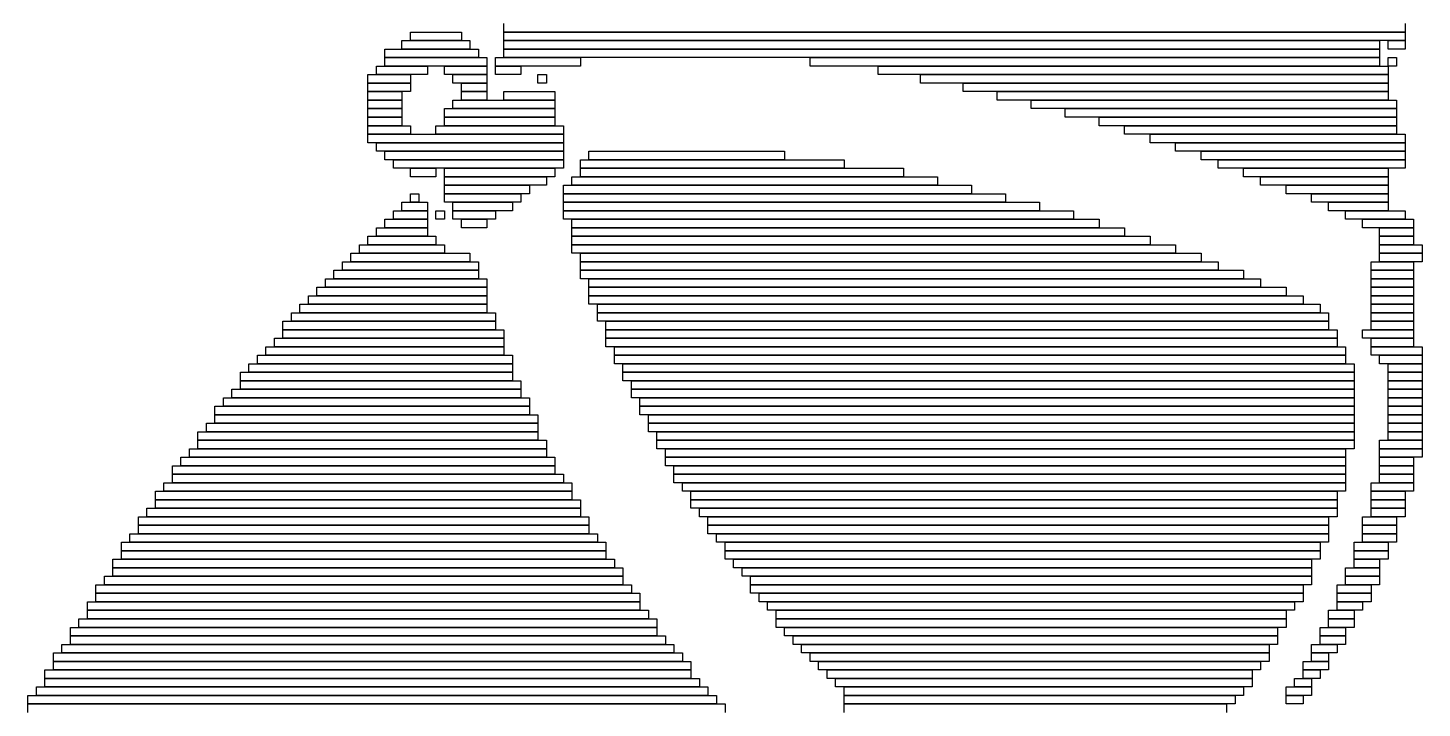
# Model space of a CAD drawing. Extents: x 95 to 861, y 112 to 960.
# Drawn here: x 663 to 827, y 734.5 to 814.5 of the extents above; entities that cross this region are included whole.
import ezdxf

# ---------------------------------------------------------------- set-up
doc = ezdxf.new("R2010")
doc.units = 0

msp = doc.modelspace()

# ---------------------------------------------------------------- linework, layer by layer
for p, q in [((708, 814), (714, 814)), ((708, 813), (708, 814)), ((714, 814), (714, 813)), ((719, 814), (719, 815)), ((825, 814), (719, 814)), ((719, 814), (825, 814)), ((719, 813), (719, 814)), ((825, 815), (825, 814)), ((825, 814), (825, 813)), ((705, 812), (716, 812)), ((705, 811), (705, 812)), ((707, 813), (715, 813)), ((707, 812), (707, 813)), ((715, 812), (707, 812)), ((714, 813), (708, 813)), ((715, 813), (715, 812)), ((716, 812), (716, 811)), ((825, 813), (719, 813)), ((719, 813), (822, 813)), ((719, 812), (719, 813)), ((822, 812), (719, 812)), ((719, 812), (822, 812)), ((719, 811), (719, 812)), ((822, 813), (822, 812)), ((822, 812), (822, 811)), ((823, 813), (825, 813)), ((823, 812), (823, 813)), ((825, 812), (823, 812)), ((825, 813), (825, 812)), ((716, 811), (705, 811)), ((705, 811), (717, 811)), ((705, 810), (705, 811)), ((717, 811), (717, 810)), ((718, 811), (728, 811)), ((718, 810), (718, 811)), ((822, 811), (719, 811)), ((728, 811), (728, 810)), ((755, 811), (822, 811)), ((755, 810), (755, 811)), ((822, 811), (822, 810)), ((823, 811), (824, 811)), ((823, 810), (823, 811)), ((824, 811), (824, 810)), ((703, 809), (708, 809)), ((703, 808), (703, 809)), ((704, 810), (710, 810)), ((704, 809), (704, 810)), ((710, 809), (704, 809)), ((717, 810), (705, 810)), ((708, 809), (708, 808)), ((710, 810), (710, 809)), ((712, 810), (717, 810)), ((712, 809), (712, 810)), ((717, 809), (712, 809)), ((713, 809), (717, 809)), ((713, 808), (713, 809)), ((717, 810), (717, 809)), ((717, 809), (717, 808)), ((728, 810), (718, 810)), ((718, 810), (721, 810)), ((718, 809), (718, 810)), ((721, 809), (718, 809)), ((721, 810), (721, 809)), ((723, 809), (724, 809)), ((723, 808), (723, 809)), ((724, 809), (724, 808)), ((822, 810), (755, 810)), ((763, 810), (823, 810)), ((763, 809), (763, 810)), ((823, 809), (763, 809)), ((768, 809), (823, 809)), ((768, 808), (768, 809)), ((824, 810), (823, 810)), ((823, 810), (823, 809)), ((823, 809), (823, 808)), ((708, 808), (703, 808)), ((703, 808), (708, 808)), ((703, 807), (703, 808)), ((708, 807), (703, 807)), ((703, 807), (707, 807)), ((703, 806), (703, 807)), ((707, 807), (707, 806)), ((708, 808), (708, 807)), ((717, 808), (713, 808)), ((714, 808), (717, 808)), ((714, 807), (714, 808)), ((717, 807), (714, 807)), ((714, 807), (717, 807)), ((714, 806), (714, 807)), ((717, 808), (717, 807)), ((717, 807), (717, 806)), ((719, 807), (725, 807)), ((719, 806), (719, 807)), ((724, 808), (723, 808)), ((725, 807), (725, 806)), ((823, 808), (768, 808)), ((773, 808), (823, 808)), ((773, 807), (773, 808)), ((823, 807), (773, 807)), ((777, 807), (823, 807)), ((777, 806), (777, 807)), ((823, 808), (823, 807)), ((823, 807), (823, 806)), ((707, 806), (703, 806)), ((703, 806), (707, 806)), ((703, 805), (703, 806)), ((707, 806), (707, 805)), ((713, 806), (725, 806)), ((713, 805), (713, 806)), ((717, 806), (714, 806)), ((725, 806), (719, 806)), ((725, 806), (725, 805)), ((823, 806), (777, 806)), ((781, 806), (824, 806)), ((781, 805), (781, 806)), ((824, 806), (824, 805)), ((707, 805), (703, 805)), ((703, 805), (707, 805)), ((703, 804), (703, 805)), ((707, 804), (703, 804)), ((703, 804), (707, 804)), ((703, 803), (703, 804)), ((707, 805), (707, 804)), ((707, 804), (707, 803)), ((712, 805), (725, 805)), ((712, 804), (712, 805)), ((725, 804), (712, 804)), ((712, 804), (725, 804)), ((712, 803), (712, 804)), ((725, 805), (713, 805)), ((725, 805), (725, 804)), ((725, 804), (725, 803)), ((824, 805), (781, 805)), ((785, 805), (824, 805)), ((785, 804), (785, 805)), ((824, 804), (785, 804)), ((789, 804), (824, 804)), ((789, 803), (789, 804)), ((824, 805), (824, 804)), ((824, 804), (824, 803)), ((707, 803), (703, 803)), ((703, 803), (708, 803)), ((703, 802), (703, 803)), ((708, 802), (703, 802)), ((703, 802), (726, 802)), ((703, 801), (703, 802)), ((708, 803), (708, 802)), ((711, 803), (726, 803)), ((711, 802), (711, 803)), ((726, 802), (711, 802)), ((725, 803), (712, 803)), ((726, 803), (726, 802)), ((726, 802), (726, 801)), ((824, 803), (789, 803)), ((792, 803), (824, 803)), ((792, 802), (792, 803)), ((824, 802), (792, 802)), ((795, 802), (825, 802)), ((795, 801), (795, 802)), ((824, 803), (824, 802)), ((825, 802), (825, 801)), ((726, 801), (703, 801)), ((704, 801), (726, 801)), ((704, 800), (704, 801)), ((726, 801), (726, 800)), ((825, 801), (795, 801)), ((798, 801), (825, 801)), ((798, 800), (798, 801)), ((825, 801), (825, 800)), ((726, 800), (704, 800)), ((705, 800), (726, 800)), ((705, 799), (705, 800)), ((726, 799), (705, 799)), ((706, 799), (726, 799)), ((706, 798), (706, 799)), ((726, 800), (726, 799)), ((726, 799), (726, 798)), ((728, 799), (759, 799)), ((728, 798), (728, 799)), ((729, 800), (752, 800)), ((729, 799), (729, 800)), ((752, 799), (729, 799)), ((752, 800), (752, 799)), ((759, 799), (759, 798)), ((825, 800), (798, 800)), ((801, 800), (825, 800)), ((801, 799), (801, 800)), ((825, 799), (801, 799)), ((803, 799), (825, 799)), ((803, 798), (803, 799)), ((825, 800), (825, 799)), ((825, 799), (825, 798)), ((726, 798), (706, 798)), ((708, 798), (711, 798)), ((708, 797), (708, 798)), ((711, 798), (711, 797)), ((712, 798), (725, 798)), ((712, 797), (712, 798)), ((725, 798), (725, 797)), ((759, 798), (728, 798)), ((728, 798), (766, 798)), ((728, 797), (728, 798)), ((766, 798), (766, 797)), ((825, 798), (803, 798)), ((806, 798), (823, 798)), ((806, 797), (806, 798)), ((823, 798), (823, 797)), ((711, 797), (708, 797)), ((725, 797), (712, 797)), ((712, 797), (724, 797)), ((712, 796), (712, 797)), ((724, 796), (712, 796)), ((712, 796), (722, 796)), ((712, 795), (712, 796)), ((722, 796), (722, 795)), ((724, 797), (724, 796)), ((726, 796), (774, 796)), ((726, 795), (726, 796)), ((727, 797), (770, 797)), ((727, 796), (727, 797)), ((770, 796), (727, 796)), ((766, 797), (728, 797)), ((770, 797), (770, 796)), ((774, 796), (774, 795)), ((823, 797), (806, 797)), ((808, 797), (823, 797)), ((808, 796), (808, 797)), ((823, 796), (808, 796)), ((811, 796), (823, 796)), ((811, 795), (811, 796)), ((823, 797), (823, 796)), ((823, 796), (823, 795)), ((707, 794), (710, 794)), ((707, 793), (707, 794)), ((708, 795), (709, 795)), ((708, 794), (708, 795)), ((709, 794), (708, 794)), ((709, 795), (709, 794)), ((710, 794), (710, 793)), ((722, 795), (712, 795)), ((712, 795), (721, 795)), ((712, 794), (712, 795)), ((721, 794), (712, 794)), ((713, 794), (720, 794)), ((713, 793), (713, 794)), ((720, 794), (720, 793)), ((721, 795), (721, 794)), ((774, 795), (726, 795)), ((726, 795), (778, 795)), ((726, 794), (726, 795)), ((778, 794), (726, 794)), ((726, 794), (782, 794)), ((726, 793), (726, 794)), ((778, 795), (778, 794)), ((782, 794), (782, 793)), ((823, 795), (811, 795)), ((814, 795), (823, 795)), ((814, 794), (814, 795)), ((823, 794), (814, 794)), ((816, 794), (823, 794)), ((816, 793), (816, 794)), ((823, 795), (823, 794)), ((823, 794), (823, 793)), ((706, 793), (710, 793)), ((706, 792), (706, 793)), ((710, 793), (707, 793)), ((710, 793), (710, 792)), ((711, 793), (712, 793)), ((711, 792), (711, 793)), ((712, 793), (712, 792)), ((720, 793), (713, 793)), ((713, 793), (718, 793)), ((713, 792), (713, 793)), ((718, 793), (718, 792)), ((782, 793), (726, 793)), ((726, 793), (786, 793)), ((726, 792), (726, 793)), ((786, 793), (786, 792)), ((823, 793), (816, 793)), ((818, 793), (825, 793)), ((818, 792), (818, 793)), ((825, 793), (825, 792)), ((704, 791), (710, 791)), ((704, 790), (704, 791)), ((705, 792), (710, 792)), ((705, 791), (705, 792)), ((710, 791), (705, 791)), ((710, 792), (706, 792)), ((710, 792), (710, 791)), ((710, 791), (710, 790)), ((712, 792), (711, 792)), ((718, 792), (713, 792)), ((714, 792), (717, 792)), ((714, 791), (714, 792)), ((717, 791), (714, 791)), ((717, 792), (717, 791)), ((786, 792), (726, 792)), ((727, 792), (789, 792)), ((727, 791), (727, 792)), ((789, 791), (727, 791)), ((727, 791), (792, 791)), ((727, 790), (727, 791)), ((789, 792), (789, 791)), ((792, 791), (792, 790)), ((825, 792), (818, 792)), ((820, 792), (826, 792)), ((820, 791), (820, 792)), ((826, 791), (820, 791)), ((822, 791), (826, 791)), ((822, 790), (822, 791)), ((826, 792), (826, 791)), ((826, 791), (826, 790)), ((702, 789), (712, 789)), ((702, 788), (702, 789)), ((703, 790), (711, 790)), ((703, 789), (703, 790)), ((711, 789), (703, 789)), ((710, 790), (704, 790)), ((711, 790), (711, 789)), ((712, 789), (712, 788)), ((792, 790), (727, 790)), ((727, 790), (795, 790)), ((727, 789), (727, 790)), ((795, 789), (727, 789)), ((727, 789), (798, 789)), ((727, 788), (727, 789)), ((795, 790), (795, 789)), ((798, 789), (798, 788)), ((826, 790), (822, 790)), ((822, 790), (826, 790)), ((822, 789), (822, 790)), ((826, 789), (822, 789)), ((822, 789), (827, 789)), ((822, 788), (822, 789)), ((826, 790), (826, 789)), ((827, 789), (827, 788)), ((701, 788), (715, 788)), ((701, 787), (701, 788)), ((712, 788), (702, 788)), ((715, 788), (715, 787)), ((798, 788), (727, 788)), ((728, 788), (801, 788)), ((728, 787), (728, 788)), ((801, 788), (801, 787)), ((827, 788), (822, 788)), ((822, 788), (827, 788)), ((822, 787), (822, 788)), ((827, 788), (827, 787)), ((699, 786), (716, 786)), ((699, 785), (699, 786)), ((700, 787), (716, 787)), ((700, 786), (700, 787)), ((716, 786), (700, 786)), ((715, 787), (701, 787)), ((716, 787), (716, 786)), ((716, 786), (716, 785)), ((801, 787), (728, 787)), ((728, 787), (803, 787)), ((728, 786), (728, 787)), ((803, 786), (728, 786)), ((728, 786), (806, 786)), ((728, 785), (728, 786)), ((803, 787), (803, 786)), ((806, 786), (806, 785)), ((821, 787), (826, 787)), ((821, 786), (821, 787)), ((826, 786), (821, 786)), ((821, 786), (826, 786)), ((821, 785), (821, 786)), ((827, 787), (822, 787)), ((826, 787), (826, 786)), ((826, 786), (826, 785)), ((697, 784), (717, 784)), ((697, 783), (697, 784)), ((698, 785), (717, 785)), ((698, 784), (698, 785)), ((717, 784), (698, 784)), ((716, 785), (699, 785)), ((717, 785), (717, 784)), ((717, 784), (717, 783)), ((806, 785), (728, 785)), ((729, 785), (808, 785)), ((729, 784), (729, 785)), ((808, 784), (729, 784)), ((729, 784), (811, 784)), ((729, 783), (729, 784)), ((808, 785), (808, 784)), ((811, 784), (811, 783)), ((826, 785), (821, 785)), ((821, 785), (826, 785)), ((821, 784), (821, 785)), ((826, 784), (821, 784)), ((821, 784), (826, 784)), ((821, 783), (821, 784)), ((826, 785), (826, 784)), ((826, 784), (826, 783)), ((696, 783), (717, 783)), ((696, 782), (696, 783)), ((717, 783), (697, 783)), ((717, 783), (717, 782)), ((811, 783), (729, 783)), ((729, 783), (813, 783)), ((729, 782), (729, 783)), ((813, 783), (813, 782)), ((826, 783), (821, 783)), ((821, 783), (826, 783)), ((821, 782), (821, 783)), ((826, 783), (826, 782)), ((694, 781), (718, 781)), ((694, 780), (694, 781)), ((695, 782), (717, 782)), ((695, 781), (695, 782)), ((717, 781), (695, 781)), ((717, 782), (696, 782)), ((717, 782), (717, 781)), ((718, 781), (718, 780)), ((813, 782), (729, 782)), ((730, 782), (815, 782)), ((730, 781), (730, 782)), ((815, 781), (730, 781)), ((730, 781), (816, 781)), ((730, 780), (730, 781)), ((815, 782), (815, 781)), ((816, 781), (816, 780)), ((826, 782), (821, 782)), ((821, 782), (826, 782)), ((821, 781), (821, 782)), ((826, 781), (821, 781)), ((821, 781), (826, 781)), ((821, 780), (821, 781)), ((826, 782), (826, 781)), ((826, 781), (826, 780)), ((693, 780), (718, 780)), ((693, 779), (693, 780)), ((718, 779), (693, 779)), ((693, 779), (719, 779)), ((693, 778), (693, 779)), ((718, 780), (694, 780)), ((718, 780), (718, 779)), ((719, 779), (719, 778)), ((816, 780), (730, 780)), ((731, 780), (816, 780)), ((731, 779), (731, 780)), ((816, 779), (731, 779)), ((731, 779), (817, 779)), ((731, 778), (731, 779)), ((816, 780), (816, 779)), ((817, 779), (817, 778)), ((820, 779), (826, 779)), ((820, 778), (820, 779)), ((826, 780), (821, 780)), ((821, 780), (826, 780)), ((821, 779), (821, 780)), ((826, 779), (821, 779)), ((826, 780), (826, 779)), ((826, 779), (826, 778)), ((692, 778), (719, 778)), ((692, 777), (692, 778)), ((719, 778), (693, 778)), ((719, 778), (719, 777)), ((817, 778), (731, 778)), ((731, 778), (817, 778)), ((731, 777), (731, 778)), ((817, 778), (817, 777)), ((826, 778), (820, 778)), ((821, 778), (826, 778)), ((821, 777), (821, 778)), ((826, 778), (826, 777)), ((690, 776), (720, 776)), ((690, 775), (690, 776)), ((691, 777), (719, 777)), ((691, 776), (691, 777)), ((719, 776), (691, 776)), ((719, 777), (692, 777)), ((719, 777), (719, 776)), ((720, 776), (720, 775)), ((817, 777), (731, 777)), ((732, 777), (818, 777)), ((732, 776), (732, 777)), ((818, 776), (732, 776)), ((732, 776), (818, 776)), ((732, 775), (732, 776)), ((818, 777), (818, 776)), ((818, 776), (818, 775)), ((826, 777), (821, 777)), ((821, 777), (827, 777)), ((821, 776), (821, 777)), ((827, 776), (821, 776)), ((822, 776), (827, 776)), ((822, 775), (822, 776)), ((827, 777), (827, 776)), ((827, 776), (827, 775)), ((689, 775), (720, 775)), ((689, 774), (689, 775)), ((720, 775), (690, 775)), ((720, 775), (720, 774)), ((818, 775), (732, 775)), ((733, 775), (819, 775)), ((733, 774), (733, 775)), ((819, 775), (819, 774)), ((827, 775), (822, 775)), ((823, 775), (827, 775)), ((823, 774), (823, 775)), ((827, 775), (827, 774)), ((688, 774), (720, 774)), ((688, 773), (688, 774)), ((720, 773), (688, 773)), ((688, 773), (721, 773)), ((688, 772), (688, 773)), ((720, 774), (689, 774)), ((720, 774), (720, 773)), ((721, 773), (721, 772)), ((819, 774), (733, 774)), ((733, 774), (819, 774)), ((733, 773), (733, 774)), ((819, 773), (733, 773)), ((734, 773), (819, 773)), ((734, 772), (734, 773)), ((819, 774), (819, 773)), ((819, 773), (819, 772)), ((827, 774), (823, 774)), ((823, 774), (827, 774)), ((823, 773), (823, 774)), ((827, 773), (823, 773)), ((823, 773), (827, 773)), ((823, 772), (823, 773)), ((827, 774), (827, 773)), ((827, 773), (827, 772)), ((686, 771), (722, 771)), ((686, 770), (686, 771)), ((687, 772), (721, 772)), ((687, 771), (687, 772)), ((721, 771), (687, 771)), ((721, 772), (688, 772)), ((721, 772), (721, 771)), ((722, 771), (722, 770)), ((819, 772), (734, 772)), ((734, 772), (819, 772)), ((734, 771), (734, 772)), ((819, 771), (734, 771)), ((735, 771), (819, 771)), ((735, 770), (735, 771)), ((819, 772), (819, 771)), ((819, 771), (819, 770)), ((827, 772), (823, 772)), ((823, 772), (827, 772)), ((823, 771), (823, 772)), ((827, 771), (823, 771)), ((823, 771), (827, 771)), ((823, 770), (823, 771)), ((827, 772), (827, 771)), ((827, 771), (827, 770)), ((685, 770), (722, 770)), ((685, 769), (685, 770)), ((722, 770), (686, 770)), ((722, 770), (722, 769)), ((819, 770), (735, 770)), ((735, 770), (819, 770)), ((735, 769), (735, 770)), ((819, 770), (819, 769)), ((827, 770), (823, 770)), ((823, 770), (827, 770)), ((823, 769), (823, 770)), ((827, 770), (827, 769)), ((684, 768), (723, 768)), ((684, 767), (684, 768)), ((722, 769), (685, 769)), ((685, 769), (723, 769)), ((685, 768), (685, 769)), ((723, 768), (685, 768)), ((723, 769), (723, 768)), ((723, 768), (723, 767)), ((819, 769), (735, 769)), ((736, 769), (819, 769)), ((736, 768), (736, 769)), ((819, 768), (736, 768)), ((736, 768), (819, 768)), ((736, 767), (736, 768)), ((819, 769), (819, 768)), ((819, 768), (819, 767)), ((827, 769), (823, 769)), ((823, 769), (827, 769)), ((823, 768), (823, 769)), ((827, 768), (823, 768)), ((823, 768), (827, 768)), ((823, 767), (823, 768)), ((827, 769), (827, 768)), ((827, 768), (827, 767)), ((683, 767), (723, 767)), ((683, 766), (683, 767)), ((723, 766), (683, 766)), ((683, 766), (724, 766)), ((683, 765), (683, 766)), ((723, 767), (684, 767)), ((723, 767), (723, 766)), ((724, 766), (724, 765)), ((819, 767), (736, 767)), ((737, 767), (819, 767)), ((737, 766), (737, 767)), ((819, 766), (737, 766)), ((737, 766), (819, 766)), ((737, 765), (737, 766)), ((819, 767), (819, 766)), ((819, 766), (819, 765)), ((822, 766), (827, 766)), ((822, 765), (822, 766)), ((827, 767), (823, 767)), ((823, 767), (827, 767)), ((823, 766), (823, 767)), ((827, 766), (823, 766)), ((827, 767), (827, 766)), ((827, 766), (827, 765)), ((682, 765), (724, 765)), ((682, 764), (682, 765)), ((724, 765), (683, 765)), ((724, 765), (724, 764)), ((819, 765), (737, 765)), ((738, 765), (818, 765)), ((738, 764), (738, 765)), ((818, 765), (818, 764)), ((827, 765), (822, 765)), ((822, 765), (827, 765)), ((822, 764), (822, 765)), ((827, 765), (827, 764)), ((680, 763), (725, 763)), ((680, 762), (680, 763)), ((681, 764), (725, 764)), ((681, 763), (681, 764)), ((725, 763), (681, 763)), ((724, 764), (682, 764)), ((725, 764), (725, 763)), ((725, 763), (725, 762)), ((818, 764), (738, 764)), ((738, 764), (818, 764)), ((738, 763), (738, 764)), ((818, 763), (738, 763)), ((739, 763), (818, 763)), ((739, 762), (739, 763)), ((818, 764), (818, 763)), ((818, 763), (818, 762)), ((827, 764), (822, 764)), ((822, 764), (826, 764)), ((822, 763), (822, 764)), ((826, 763), (822, 763)), ((822, 763), (826, 763)), ((822, 762), (822, 763)), ((826, 764), (826, 763)), ((826, 763), (826, 762)), ((679, 761), (727, 761)), ((679, 760), (679, 761)), ((725, 762), (680, 762)), ((680, 762), (726, 762)), ((680, 761), (680, 762)), ((726, 761), (680, 761)), ((726, 762), (726, 761)), ((727, 761), (727, 760)), ((818, 762), (739, 762)), ((739, 762), (818, 762)), ((739, 761), (739, 762)), ((818, 761), (739, 761)), ((740, 761), (818, 761)), ((740, 760), (740, 761)), ((818, 762), (818, 761)), ((818, 761), (818, 760)), ((821, 761), (826, 761)), ((821, 760), (821, 761)), ((826, 762), (822, 762)), ((822, 762), (826, 762)), ((822, 761), (822, 762)), ((826, 761), (822, 761)), ((826, 762), (826, 761)), ((826, 761), (826, 760)), ((678, 760), (727, 760)), ((678, 759), (678, 760)), ((727, 760), (679, 760)), ((727, 760), (727, 759)), ((818, 760), (740, 760)), ((741, 760), (817, 760)), ((741, 759), (741, 760)), ((817, 760), (817, 759)), ((826, 760), (821, 760)), ((821, 760), (825, 760)), ((821, 759), (821, 760)), ((825, 760), (825, 759)), ((677, 758), (728, 758)), ((677, 757), (677, 758)), ((727, 759), (678, 759)), ((678, 759), (728, 759)), ((678, 758), (678, 759)), ((728, 758), (678, 758)), ((728, 759), (728, 758)), ((728, 758), (728, 757)), ((817, 759), (741, 759)), ((741, 759), (817, 759)), ((741, 758), (741, 759)), ((817, 758), (741, 758)), ((742, 758), (817, 758)), ((742, 757), (742, 758)), ((817, 759), (817, 758)), ((817, 758), (817, 757)), ((825, 759), (821, 759)), ((821, 759), (825, 759)), ((821, 758), (821, 759)), ((825, 758), (821, 758)), ((821, 758), (825, 758)), ((821, 757), (821, 758)), ((825, 759), (825, 758)), ((825, 758), (825, 757)), ((676, 757), (729, 757)), ((676, 756), (676, 757)), ((728, 757), (677, 757)), ((729, 757), (729, 756)), ((817, 757), (742, 757)), ((743, 757), (816, 757)), ((743, 756), (743, 757)), ((816, 757), (816, 756)), ((820, 757), (824, 757)), ((820, 756), (820, 757)), ((825, 757), (821, 757)), ((824, 757), (824, 756)), ((675, 755), (730, 755)), ((675, 754), (675, 755)), ((729, 756), (676, 756)), ((676, 756), (729, 756)), ((676, 755), (676, 756)), ((729, 755), (676, 755)), ((729, 756), (729, 755)), ((730, 755), (730, 754)), ((816, 756), (743, 756)), ((743, 756), (816, 756)), ((743, 755), (743, 756)), ((816, 755), (743, 755)), ((744, 755), (816, 755)), ((744, 754), (744, 755)), ((816, 756), (816, 755)), ((816, 755), (816, 754)), ((824, 756), (820, 756)), ((820, 756), (824, 756)), ((820, 755), (820, 756)), ((824, 755), (820, 755)), ((820, 755), (824, 755)), ((820, 754), (820, 755)), ((824, 756), (824, 755)), ((824, 755), (824, 754)), ((674, 754), (731, 754)), ((674, 753), (674, 754)), ((731, 753), (674, 753)), ((674, 753), (731, 753)), ((674, 752), (674, 753)), ((730, 754), (675, 754)), ((731, 754), (731, 753)), ((731, 753), (731, 752)), ((816, 754), (744, 754)), ((745, 754), (815, 754)), ((745, 753), (745, 754)), ((815, 753), (745, 753)), ((745, 753), (815, 753)), ((745, 752), (745, 753)), ((815, 754), (815, 753)), ((815, 753), (815, 752)), ((819, 754), (823, 754)), ((819, 753), (819, 754)), ((823, 753), (819, 753)), ((819, 753), (823, 753)), ((819, 752), (819, 753)), ((824, 754), (820, 754)), ((823, 754), (823, 753)), ((823, 753), (823, 752)), ((673, 752), (732, 752)), ((673, 751), (673, 752)), ((731, 752), (674, 752)), ((732, 752), (732, 751)), ((815, 752), (745, 752)), ((746, 752), (814, 752)), ((746, 751), (746, 752)), ((814, 752), (814, 751)), ((823, 752), (819, 752)), ((819, 752), (822, 752)), ((819, 751), (819, 752)), ((822, 752), (822, 751)), ((672, 750), (733, 750)), ((672, 749), (672, 750)), ((732, 751), (673, 751)), ((673, 751), (733, 751)), ((673, 750), (673, 751)), ((733, 750), (673, 750)), ((733, 751), (733, 750)), ((733, 750), (733, 749)), ((814, 751), (746, 751)), ((747, 751), (814, 751)), ((747, 750), (747, 751)), ((814, 750), (747, 750)), ((748, 750), (814, 750)), ((748, 749), (748, 750)), ((814, 751), (814, 750)), ((814, 750), (814, 749)), ((818, 751), (822, 751)), ((818, 750), (818, 751)), ((822, 750), (818, 750)), ((818, 750), (822, 750)), ((818, 749), (818, 750)), ((822, 751), (819, 751)), ((822, 751), (822, 750)), ((822, 750), (822, 749)), ((671, 749), (734, 749)), ((671, 748), (671, 749)), ((734, 748), (671, 748)), ((671, 748), (735, 748)), ((671, 747), (671, 748)), ((733, 749), (672, 749)), ((734, 749), (734, 748)), ((735, 748), (735, 747)), ((814, 749), (748, 749)), ((748, 749), (813, 749)), ((748, 748), (748, 749)), ((813, 748), (748, 748)), ((749, 748), (813, 748)), ((749, 747), (749, 748)), ((813, 749), (813, 748)), ((813, 748), (813, 747)), ((817, 749), (821, 749)), ((817, 748), (817, 749)), ((821, 748), (817, 748)), ((817, 748), (821, 748)), ((817, 747), (817, 748)), ((822, 749), (818, 749)), ((821, 749), (821, 748)), ((821, 748), (821, 747)), ((670, 747), (735, 747)), ((670, 746), (670, 747)), ((735, 747), (671, 747)), ((735, 747), (735, 746)), ((813, 747), (749, 747)), ((750, 747), (812, 747)), ((750, 746), (750, 747)), ((812, 747), (812, 746)), ((821, 747), (817, 747)), ((817, 747), (820, 747)), ((817, 746), (817, 747)), ((820, 747), (820, 746)), ((669, 745), (737, 745)), ((669, 744), (669, 745)), ((735, 746), (670, 746)), ((670, 746), (736, 746)), ((670, 745), (670, 746)), ((736, 745), (670, 745)), ((736, 746), (736, 745)), ((737, 745), (737, 744)), ((812, 746), (750, 746)), ((751, 746), (811, 746)), ((751, 745), (751, 746)), ((811, 745), (751, 745)), ((751, 745), (811, 745)), ((751, 744), (751, 745)), ((811, 746), (811, 745)), ((811, 745), (811, 744)), ((816, 746), (819, 746)), ((816, 745), (816, 746)), ((819, 745), (816, 745)), ((816, 745), (819, 745)), ((816, 744), (816, 745)), ((820, 746), (817, 746)), ((819, 746), (819, 745)), ((819, 745), (819, 744)), ((668, 744), (737, 744)), ((668, 743), (668, 744)), ((737, 743), (668, 743)), ((668, 743), (738, 743)), ((668, 742), (668, 743)), ((737, 744), (669, 744)), ((737, 744), (737, 743)), ((738, 743), (738, 742)), ((811, 744), (751, 744)), ((752, 744), (810, 744)), ((752, 743), (752, 744)), ((810, 743), (752, 743)), ((753, 743), (810, 743)), ((753, 742), (753, 743)), ((810, 744), (810, 743)), ((810, 743), (810, 742)), ((815, 744), (818, 744)), ((815, 743), (815, 744)), ((818, 743), (815, 743)), ((815, 743), (818, 743)), ((815, 742), (815, 743)), ((819, 744), (816, 744)), ((818, 744), (818, 743)), ((818, 743), (818, 742)), ((667, 742), (739, 742)), ((667, 741), (667, 742)), ((738, 742), (668, 742)), ((739, 742), (739, 741)), ((810, 742), (753, 742)), ((754, 742), (809, 742)), ((754, 741), (754, 742)), ((809, 742), (809, 741)), ((814, 742), (817, 742)), ((814, 741), (814, 742)), ((818, 742), (815, 742)), ((817, 742), (817, 741)), ((666, 741), (740, 741)), ((666, 740), (666, 741)), ((740, 740), (666, 740)), ((666, 740), (741, 740)), ((666, 739), (666, 740)), ((739, 741), (667, 741)), ((740, 741), (740, 740)), ((741, 740), (741, 739)), ((809, 741), (754, 741)), ((755, 741), (809, 741)), ((755, 740), (755, 741)), ((809, 740), (755, 740)), ((756, 740), (808, 740)), ((756, 739), (756, 740)), ((808, 740), (808, 739)), ((809, 741), (809, 740)), ((813, 740), (816, 740)), ((813, 739), (813, 740)), ((817, 741), (814, 741)), ((814, 741), (816, 741)), ((814, 740), (814, 741)), ((816, 740), (814, 740)), ((816, 741), (816, 740)), ((816, 740), (816, 739)), ((665, 739), (741, 739)), ((665, 738), (665, 739)), ((741, 738), (665, 738)), ((665, 738), (742, 738)), ((665, 737), (665, 738)), ((741, 739), (666, 739)), ((741, 739), (741, 738)), ((742, 738), (742, 737)), ((808, 739), (756, 739)), ((757, 739), (807, 739)), ((757, 738), (757, 739)), ((807, 738), (757, 738)), ((758, 738), (807, 738)), ((758, 737), (758, 738)), ((807, 739), (807, 738)), ((807, 738), (807, 737)), ((812, 738), (814, 738)), ((812, 737), (812, 738)), ((816, 739), (813, 739)), ((813, 739), (815, 739)), ((813, 738), (813, 739)), ((815, 738), (813, 738)), ((814, 738), (814, 737)), ((815, 739), (815, 738)), ((664, 737), (743, 737)), ((664, 736), (664, 737)), ((742, 737), (665, 737)), ((743, 737), (743, 736)), ((807, 737), (758, 737)), ((759, 737), (806, 737)), ((759, 736), (759, 737)), ((806, 737), (806, 736)), ((811, 737), (814, 737)), ((811, 736), (811, 737)), ((814, 737), (812, 737)), ((814, 737), (814, 736)), ((663, 736), (744, 736)), ((663, 735), (663, 736)), ((744, 735), (663, 735)), ((663, 735), (745, 735)), ((663, 734), (663, 735)), ((743, 736), (664, 736)), ((744, 736), (744, 735)), ((745, 735), (745, 734)), ((806, 736), (759, 736)), ((759, 736), (805, 736)), ((759, 735), (759, 736)), ((805, 735), (759, 735)), ((759, 735), (804, 735)), ((759, 734), (759, 735)), ((804, 735), (804, 734)), ((805, 736), (805, 735)), ((814, 736), (811, 736)), ((811, 736), (813, 736)), ((811, 735), (811, 736)), ((813, 735), (811, 735)), ((813, 736), (813, 735))]:
    msp.add_line(p, q)

doc.saveas('drawing.dxf')
